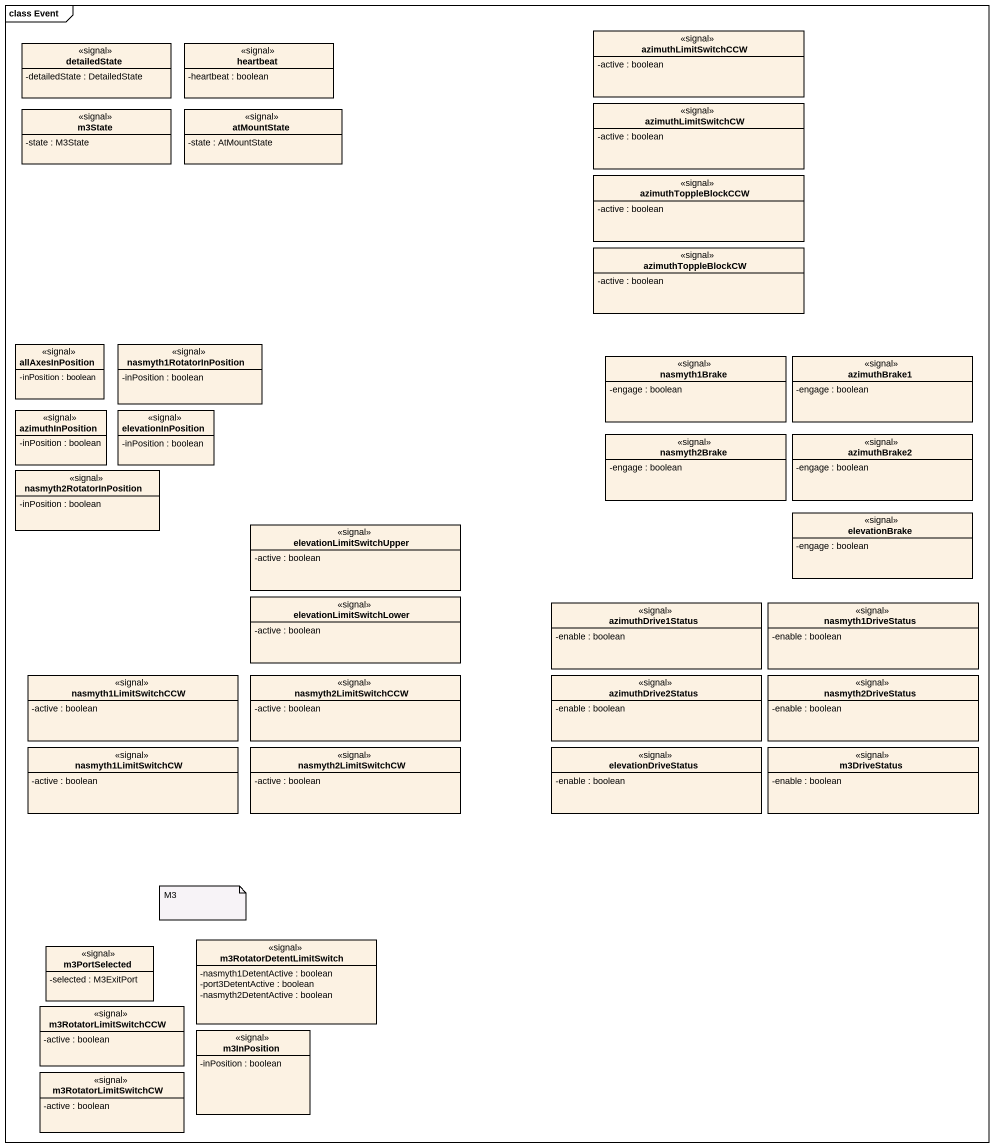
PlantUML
@startuml
mainframe class Event
hide circle
hide empty members
skinparam classAttributeIconSize 0
class detailedState <<signal>> {
  -detailedState : DetailedState
}
class heartbeat <<signal>> {
  -heartbeat : boolean
}
class azimuthLimitSwitchCCW <<signal>> {
  -active : boolean
}
class m3State <<signal>> {
  -state : M3State
}
class atMountState <<signal>> {
  -state : AtMountState
}
class azimuthLimitSwitchCW <<signal>> {
  -active : boolean
}
class azimuthToppleBlockCCW <<signal>> {
  -active : boolean
}
class azimuthToppleBlockCW <<signal>> {
  -active : boolean
}
class allAxesInPosition <<signal>> {
  -inPosition : boolean
}
class nasmyth1RotatorInPosition <<signal>> {
  -inPosition : boolean
}
class nasmyth1Brake <<signal>> {
  -engage : boolean
}
class azimuthBrake1 <<signal>> {
  -engage : boolean
}
class azimuthInPosition <<signal>> {
  -inPosition : boolean
}
class elevationInPosition <<signal>> {
  -inPosition : boolean
}
class nasmyth2Brake <<signal>> {
  -engage : boolean
}
class azimuthBrake2 <<signal>> {
  -engage : boolean
}
class nasmyth2RotatorInPosition <<signal>> {
  -inPosition : boolean
}
class elevationBrake <<signal>> {
  -engage : boolean
}
class elevationLimitSwitchUpper <<signal>> {
  -active : boolean
}
class elevationLimitSwitchLower <<signal>> {
  -active : boolean
}
class azimuthDrive1Status <<signal>> {
  -enable : boolean
}
class nasmyth1DriveStatus <<signal>> {
  -enable : boolean
}
class nasmyth1LimitSwitchCCW <<signal>> {
  -active : boolean
}
class nasmyth2LimitSwitchCCW <<signal>> {
  -active : boolean
}
class azimuthDrive2Status <<signal>> {
  -enable : boolean
}
class nasmyth2DriveStatus <<signal>> {
  -enable : boolean
}
class nasmyth1LimitSwitchCW <<signal>> {
  -active : boolean
}
class nasmyth2LimitSwitchCW <<signal>> {
  -active : boolean
}
class elevationDriveStatus <<signal>> {
  -enable : boolean
}
class m3DriveStatus <<signal>> {
  -enable : boolean
}
class m3RotatorDetentLimitSwitch <<signal>> {
  -nasmyth1DetentActive : boolean
  -port3DetentActive : boolean
  -nasmyth2DetentActive : boolean
}
class m3PortSelected <<signal>> {
  -selected : M3ExitPort
}
class m3RotatorLimitSwitchCCW <<signal>> {
  -active : boolean
}
class m3InPosition <<signal>> {
  -inPosition : boolean
}
class m3RotatorLimitSwitchCW <<signal>> {
  -active : boolean
}
note as N1
  M3
end note
@enduml
